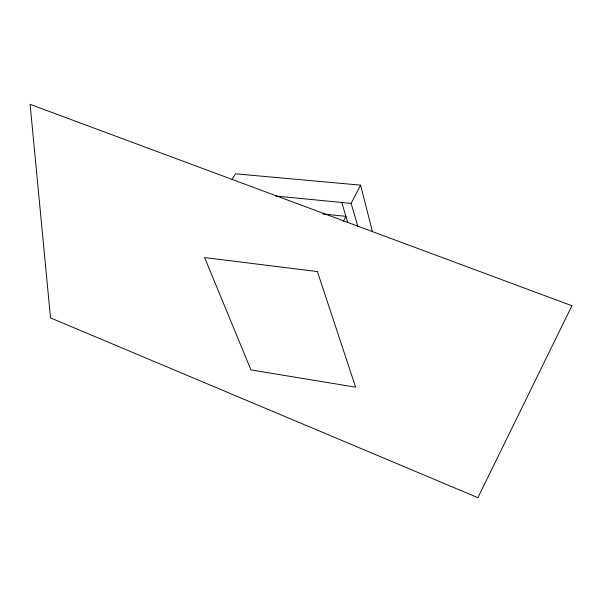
<?xml version="1.0" encoding="UTF-8"?>
<svg xmlns="http://www.w3.org/2000/svg" width="602" height="602" viewBox="0 0 602 602"><rect width="100%" height="100%" fill="white"/><g stroke="black" fill="none" stroke-linecap="round" stroke-linejoin="round"><path stroke-width="0.9" d="M343.351 221.28L345.902 216.329L322.582 213.936M357.927 226.788L351.147 203.393L360.583 185.138L235.45 173.812L232.116 179.306M275.581 196.019L351.147 203.393M341.801 202.483L347.76 222.605M360.583 185.138L372.435 231.635M571.9 305.741L477.89 497.673L50.523 317.894L30.1 104.327L571.9 305.741M317.404 271.577L204.612 257.558L250.936 369.906L355.624 387.176L317.404 271.577"/></g></svg>
